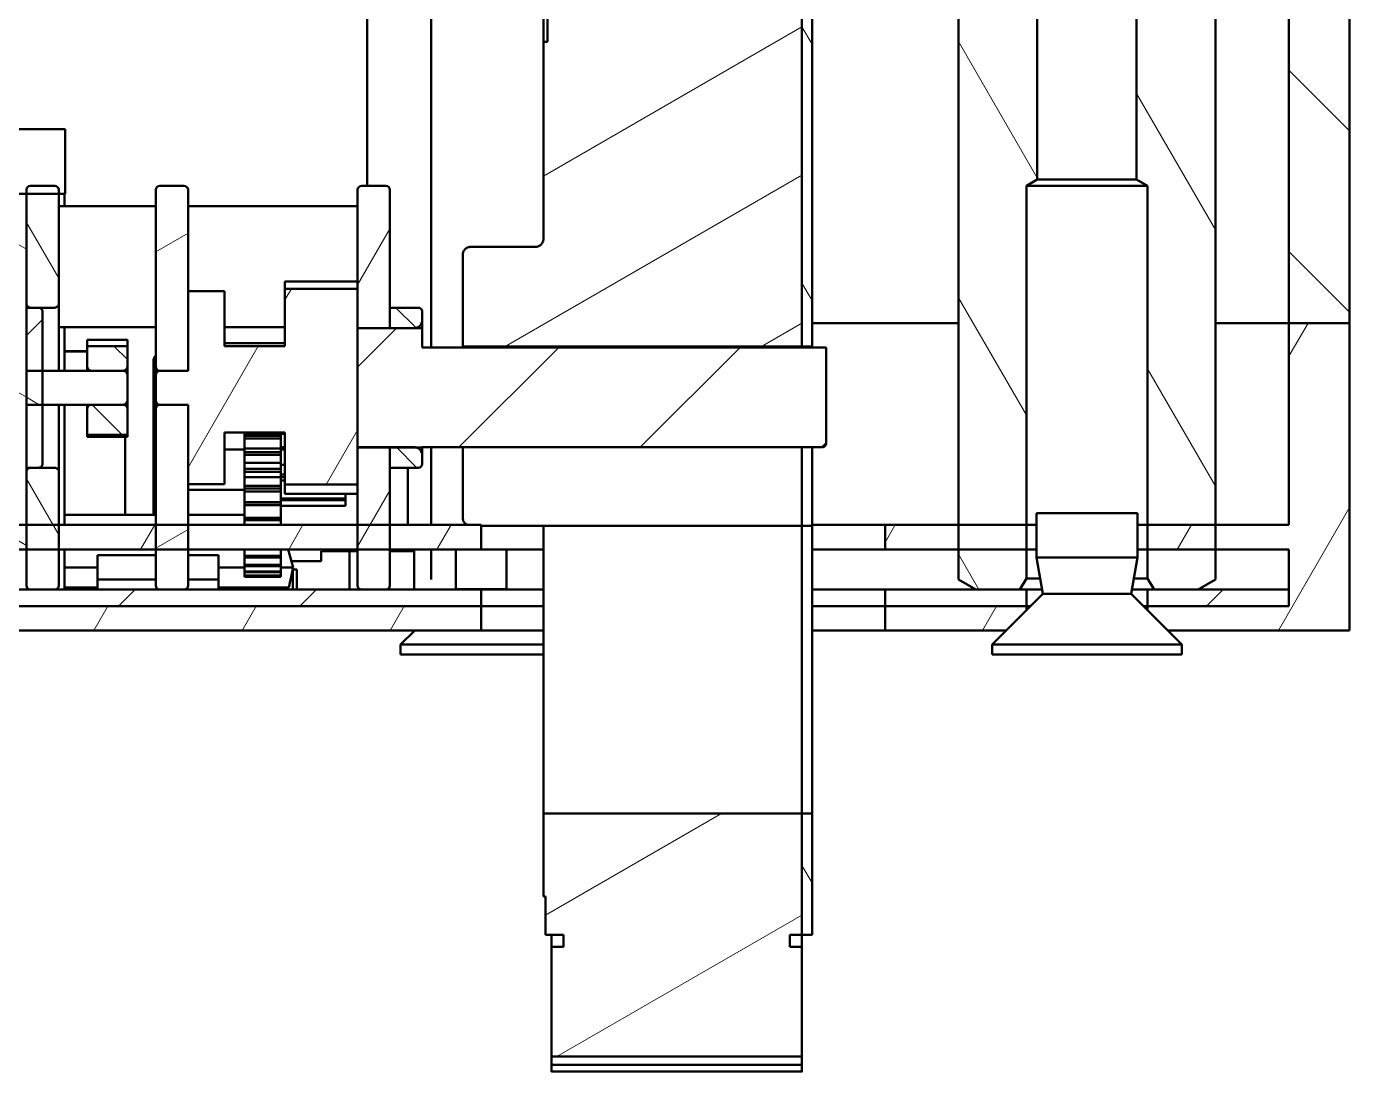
# Model space of a CAD drawing. Header units: millimetres. Extents: x 0 to 586, y -128 to 462.
# Drawn here: x 143.71 to 176.47, y 302.8 to 328.68 of the extents above; entities that cross this region are included whole.
import ezdxf

# ---------------------------------------------------------------- set-up
doc = ezdxf.new("R2010")
doc.units = ezdxf.units.MM
doc.linetypes.add('Сплошная', pattern=[0])
doc.layers.add('Viewport5ForCustomObjects_0', color=7, linetype='Continuous')
doc.layers.add('Видимый контур (ГОСТ)', color=7, linetype='Сплошная', lineweight=50)
doc.layers.add('Штриховка (ГОСТ)', color=7, linetype='Сплошная', lineweight=18)

# ---------------------------------------------------------------- blocks, each defined once
blk = doc.blocks.new('CustomObjectsInViewport5_0')
at = {"layer": 'Видимый контур (ГОСТ)', "ltscale": 1.31579}
for p, q in [((-10006.5, -10052.893), (-10006.5, -10006.678)), ((-10008, -10007.893), (-10008, -10052.893)), ((-10030.825, -10049.493), (-10030.825, -10034.741)), ((-10029.235, -10053.493), (-10029.235, -10034.741)), ((-10016.18, -10059.244), (-10016.18, -10034.741)), ((-10009.82, -10059.244), (-10009.82, -10034.741)), ((-10020.057, -10040.947), (-10020.057, -10053.47)), ((-10020.057, -10053.47), (-10020.057, -10040.947)), ((-10019.807, -10053.47), (-10019.807, -10040.947)), ((-10026.457, -10041.963), (-10026.457, -10045.926)), ((-10026.357, -10041.963), (-10026.357, -10045.926)), ((-10014.23, -10049.336), (-10014.23, -10044.649)), ((-10011.771, -10044.649), (-10011.771, -10049.336)), ((-10026.357, -10045.926), (-10026.457, -10045.926)), ((-10026.457, -10045.926), (-10026.457, -10050.804)), ((-10038.3, -10048.093), (-10050.1, -10048.093)), ((-10038.3, -10049.693), (-10038.3, -10048.093)), ((-10014.5, -10049.493), (-10014.23, -10049.336)), ((-10011.771, -10049.336), (-10014.23, -10049.336)), ((-10011.771, -10049.336), (-10011.5, -10049.493)), ((-10050.1, -10049.693), (-10038.3, -10049.693)), ((-10039.257, -10059.393), (-10039.257, -10049.593)), ((-10039.257, -10049.593), (-10039.257, -10052.41)), ((-10038.557, -10049.493), (-10039.157, -10049.493)), ((-10038.457, -10052.41), (-10038.457, -10049.593)), ((-10036.057, -10049.593), (-10036.057, -10053.958)), ((-10035.357, -10049.493), (-10035.957, -10049.493)), ((-10035.257, -10054.073), (-10035.257, -10049.593)), ((-10031.057, -10049.593), (-10031.057, -10053.017)), ((-10030.357, -10049.493), (-10030.957, -10049.493)), ((-10030.257, -10053.017), (-10030.257, -10049.593)), ((-10014.5, -10059.215), (-10014.5, -10049.493)), ((-10011.5, -10049.493), (-10014.5, -10049.493)), ((-10011.5, -10049.493), (-10011.5, -10059.215)), ((-10036.057, -10049.993), (-10038.457, -10049.993)), ((-10031.057, -10049.993), (-10035.257, -10049.993)), ((-10026.657, -10051.005), (-10028.257, -10051.005)), ((-10028.457, -10051.206), (-10028.457, -10053.47)), ((-10032.857, -10052.04), (-10032.857, -10051.864)), ((-10032.857, -10051.864), (-10031.057, -10051.864)), ((-10031.057, -10052.04), (-10032.857, -10052.04)), ((-10032.857, -10052.04), (-10032.857, -10053.463)), ((-10031.057, -10056.891), (-10031.057, -10052.04)), ((-10038.457, -10054.072), (-10038.457, -10052.41)), ((-10034.357, -10052.105), (-10035.257, -10052.105)), ((-10035.257, -10052.105), (-10035.257, -10054.073)), ((-10034.357, -10053.463), (-10034.357, -10052.105)), ((-10038.957, -10052.511), (-10039.257, -10052.511)), ((-10039.257, -10052.511), (-10039.257, -10056.474)), ((-10039.157, -10052.511), (-10038.557, -10052.511)), ((-10038.857, -10056.373), (-10038.857, -10052.612)), ((-10029.557, -10052.511), (-10030.257, -10052.511)), ((-10030.257, -10052.511), (-10030.257, -10053.017)), ((-10029.457, -10052.814), (-10029.457, -10052.612)), ((-10036.057, -10052.993), (-10038.457, -10052.993)), ((-10038.315, -10052.993), (-10038.315, -10054.072)), ((-10032.857, -10052.993), (-10034.357, -10052.993)), ((-10031.057, -10053.017), (-10030.257, -10053.017)), ((-10029.457, -10053.019), (-10031.057, -10053.019)), ((-10031.057, -10053.019), (-10031.057, -10055.97)), ((-10030.257, -10053.017), (-10029.657, -10053.017)), ((-10030.257, -10053.019), (-10030.257, -10053.017)), ((-10030.257, -10053.017), (-10030.257, -10053.019)), ((-10029.457, -10053.019), (-10029.457, -10052.814)), ((-10029.457, -10053.493), (-10029.457, -10053.019)), ((-10016.18, -10052.893), (-10019.807, -10052.893)), ((-10019.807, -10052.893), (-10016.18, -10052.893)), ((-10008, -10052.893), (-10009.82, -10052.893)), ((-10009.82, -10052.893), (-10008, -10052.893)), ((-10008, -10052.893), (-10006.5, -10052.893)), ((-10008, -10052.893), (-10008, -10057.893)), ((-10006.5, -10052.893), (-10008, -10052.893)), ((-10006.5, -10060.504), (-10006.5, -10052.893)), ((-10037.757, -10053.306), (-10037.757, -10053.31)), ((-10036.757, -10053.306), (-10037.757, -10053.306)), ((-10037.757, -10053.46), (-10037.757, -10053.31)), ((-10037.757, -10053.31), (-10036.757, -10053.31)), ((-10036.757, -10053.31), (-10036.757, -10053.306)), ((-10036.757, -10053.31), (-10036.757, -10053.46)), ((-10034.357, -10053.386), (-10032.857, -10053.386)), ((-10038.315, -10053.592), (-10037.757, -10053.592)), ((-10038.315, -10053.593), (-10037.757, -10053.593)), ((-10036.757, -10053.46), (-10037.757, -10053.46)), ((-10037.757, -10053.46), (-10037.757, -10053.957)), ((-10036.757, -10053.957), (-10036.757, -10053.46)), ((-10032.857, -10053.463), (-10034.357, -10053.463)), ((-10019.457, -10053.493), (-10029.457, -10053.493)), ((-10028.457, -10053.47), (-10020.057, -10053.47)), ((-10028.457, -10053.493), (-10028.457, -10053.47)), ((-10020.057, -10053.47), (-10019.807, -10053.47)), ((-10020.057, -10053.493), (-10020.057, -10053.47)), ((-10020.057, -10053.47), (-10020.057, -10053.493)), ((-10019.807, -10053.493), (-10019.807, -10053.47)), ((-10019.457, -10055.866), (-10019.457, -10053.493)), ((-10037.757, -10053.957), (-10037.757, -10054.072)), ((-10036.757, -10054.198), (-10036.757, -10053.957)), ((-10036.112, -10053.843), (-10036.112, -10057.643)), ((-10036.057, -10053.958), (-10036.057, -10054.198)), ((-10036.857, -10054.072), (-10039.257, -10054.072)), ((-10039.257, -10054.072), (-10039.257, -10054.913)), ((-10037.657, -10054.072), (-10036.857, -10054.072)), ((-10036.757, -10054.787), (-10036.757, -10054.198)), ((-10036.057, -10054.198), (-10036.057, -10054.791)), ((-10035.957, -10054.073), (-10035.257, -10054.073)), ((-10035.257, -10054.073), (-10035.957, -10054.073)), ((-10039.257, -10054.913), (-10036.857, -10054.913)), ((-10038.457, -10056.575), (-10038.457, -10054.913)), ((-10038.315, -10054.913), (-10038.315, -10057.893)), ((-10037.757, -10054.913), (-10037.757, -10055.028)), ((-10037.757, -10055.028), (-10037.757, -10055.659)), ((-10036.857, -10054.913), (-10037.657, -10054.913)), ((-10036.757, -10055.028), (-10036.757, -10054.787)), ((-10036.757, -10055.659), (-10036.757, -10055.028)), ((-10036.057, -10054.791), (-10036.057, -10055.031)), ((-10036.057, -10055.031), (-10036.057, -10059.393)), ((-10035.257, -10054.916), (-10035.957, -10054.916)), ((-10035.957, -10054.916), (-10035.257, -10054.916)), ((-10035.257, -10059.393), (-10035.257, -10054.916)), ((-10035.257, -10054.916), (-10035.257, -10056.886)), ((-10037.757, -10055.659), (-10036.757, -10055.659)), ((-10037.757, -10055.703), (-10037.757, -10055.659)), ((-10036.757, -10055.659), (-10036.757, -10055.703)), ((-10034.357, -10056.886), (-10034.357, -10055.606)), ((-10034.357, -10055.606), (-10032.857, -10055.606)), ((-10033.857, -10055.663), (-10033.857, -10055.606)), ((-10033.857, -10055.685), (-10033.857, -10055.663)), ((-10033.857, -10055.663), (-10032.957, -10055.663)), ((-10033.857, -10055.685), (-10033.857, -10055.751)), ((-10032.957, -10055.685), (-10033.857, -10055.685)), ((-10032.957, -10055.606), (-10032.957, -10055.663)), ((-10032.857, -10055.621), (-10032.957, -10055.621)), ((-10032.957, -10055.633), (-10032.857, -10055.633)), ((-10032.957, -10055.663), (-10032.957, -10055.685)), ((-10032.957, -10055.751), (-10032.957, -10055.685)), ((-10032.857, -10055.606), (-10032.857, -10056.891)), ((-10036.757, -10055.703), (-10037.757, -10055.703)), ((-10037.757, -10055.703), (-10037.757, -10055.708)), ((-10037.757, -10055.708), (-10036.757, -10055.708)), ((-10036.812, -10055.708), (-10036.812, -10057.643)), ((-10036.757, -10055.708), (-10036.757, -10055.703)), ((-10034.357, -10056.02), (-10033.857, -10056.02)), ((-10033.857, -10056.002), (-10033.857, -10055.751)), ((-10033.857, -10055.751), (-10032.957, -10055.751)), ((-10033.857, -10056.09), (-10033.857, -10056.002)), ((-10033.857, -10056.002), (-10032.957, -10056.002)), ((-10032.957, -10055.751), (-10032.957, -10056.002)), ((-10032.857, -10055.969), (-10032.957, -10055.969)), ((-10032.957, -10056.002), (-10032.957, -10056.09)), ((-10031.057, -10055.968), (-10031.057, -10059.393)), ((-10030.257, -10055.968), (-10031.057, -10055.968)), ((-10031.057, -10055.97), (-10029.457, -10055.97)), ((-10029.657, -10055.968), (-10030.257, -10055.968)), ((-10030.257, -10055.968), (-10030.257, -10056.474)), ((-10030.257, -10059.393), (-10030.257, -10055.968)), ((-10029.457, -10055.97), (-10029.457, -10055.968)), ((-10029.457, -10055.968), (-10019.557, -10055.968)), ((-10029.457, -10056.171), (-10029.457, -10055.97)), ((-10029.235, -10057.893), (-10029.235, -10055.968)), ((-10028.457, -10057.708), (-10028.457, -10055.968)), ((-10020.057, -10055.968), (-10020.057, -10057.913)), ((-10020.057, -10055.968), (-10020.057, -10057.913)), ((-10019.807, -10055.968), (-10019.807, -10057.913)), ((-10033.857, -10056.09), (-10033.857, -10056.158)), ((-10032.957, -10056.09), (-10033.857, -10056.09)), ((-10033.857, -10056.354), (-10033.857, -10056.158)), ((-10033.857, -10056.158), (-10032.957, -10056.158)), ((-10032.957, -10056.025), (-10032.857, -10056.025)), ((-10032.957, -10056.158), (-10032.957, -10056.09)), ((-10032.957, -10056.158), (-10032.957, -10056.354)), ((-10029.457, -10056.373), (-10029.457, -10056.171)), ((-10039.257, -10056.474), (-10038.957, -10056.474)), ((-10039.257, -10056.575), (-10039.257, -10059.393)), ((-10038.557, -10056.474), (-10039.157, -10056.474)), ((-10038.457, -10059.393), (-10038.457, -10056.575)), ((-10033.857, -10056.505), (-10033.857, -10056.354)), ((-10033.857, -10056.354), (-10032.957, -10056.354)), ((-10033.857, -10056.505), (-10033.857, -10056.574)), ((-10032.957, -10056.505), (-10033.857, -10056.505)), ((-10033.857, -10056.71), (-10033.857, -10056.574)), ((-10033.857, -10056.574), (-10032.957, -10056.574)), ((-10032.957, -10056.354), (-10032.957, -10056.505)), ((-10032.957, -10056.405), (-10032.857, -10056.405)), ((-10032.957, -10056.574), (-10032.957, -10056.505)), ((-10032.957, -10056.574), (-10032.957, -10056.71)), ((-10032.857, -10056.64), (-10032.957, -10056.64)), ((-10030.257, -10056.474), (-10029.557, -10056.474)), ((-10029.812, -10056.474), (-10029.812, -10057.893)), ((-10035.257, -10056.886), (-10034.357, -10056.886)), ((-10033.857, -10056.921), (-10033.857, -10056.71)), ((-10033.857, -10056.71), (-10032.957, -10056.71)), ((-10033.857, -10056.921), (-10033.857, -10056.988)), ((-10032.957, -10056.921), (-10033.857, -10056.921)), ((-10033.857, -10057.061), (-10033.857, -10056.988)), ((-10033.857, -10056.988), (-10032.957, -10056.988)), ((-10032.957, -10056.707), (-10032.857, -10056.707)), ((-10032.957, -10056.71), (-10032.957, -10056.921)), ((-10032.957, -10056.788), (-10032.857, -10056.788)), ((-10032.957, -10056.988), (-10032.957, -10056.921)), ((-10032.957, -10056.988), (-10032.957, -10057.061)), ((-10032.857, -10056.891), (-10031.057, -10056.891)), ((-10032.857, -10057.121), (-10032.857, -10056.891)), ((-10035.257, -10057.02), (-10033.857, -10057.02)), ((-10033.857, -10057.327), (-10033.857, -10057.061)), ((-10033.857, -10057.061), (-10032.957, -10057.061)), ((-10033.857, -10057.327), (-10033.857, -10057.392)), ((-10032.957, -10057.327), (-10033.857, -10057.327)), ((-10032.957, -10057.061), (-10032.957, -10057.327)), ((-10031.357, -10057.24), (-10032.957, -10057.24)), ((-10032.957, -10057.279), (-10031.357, -10057.279)), ((-10032.957, -10057.392), (-10032.957, -10057.327)), ((-10031.057, -10057.121), (-10032.857, -10057.121)), ((-10031.357, -10057.121), (-10031.357, -10057.24)), ((-10031.357, -10057.279), (-10031.357, -10057.24)), ((-10031.357, -10057.279), (-10031.357, -10057.419)), ((-10036.057, -10057.643), (-10038.315, -10057.643)), ((-10033.857, -10057.643), (-10035.257, -10057.643)), ((-10033.857, -10057.399), (-10033.857, -10057.392)), ((-10033.857, -10057.392), (-10032.957, -10057.392)), ((-10033.857, -10057.713), (-10033.857, -10057.399)), ((-10033.857, -10057.399), (-10032.957, -10057.399)), ((-10032.957, -10057.392), (-10032.957, -10057.399)), ((-10032.957, -10057.399), (-10032.957, -10057.713)), ((-10031.357, -10057.419), (-10032.957, -10057.419)), ((-10011.75, -10057.598), (-10014.25, -10057.598)), ((-10014.25, -10058.698), (-10014.25, -10057.598)), ((-10011.75, -10058.698), (-10011.75, -10057.598)), ((-10028, -10057.893), (-10098, -10057.893)), ((-10033.857, -10057.713), (-10033.857, -10057.773)), ((-10032.957, -10057.713), (-10033.857, -10057.713)), ((-10033.857, -10057.893), (-10033.857, -10057.773)), ((-10033.857, -10057.773), (-10032.957, -10057.773)), ((-10032.957, -10057.773), (-10032.957, -10057.713)), ((-10032.957, -10057.773), (-10032.957, -10057.893)), ((-10032.951, -10057.893), (-10032.957, -10057.872)), ((-10029.812, -10057.893), (-10029.662, -10057.893)), ((-10029.662, -10057.893), (-10029.662, -10057.893)), ((-10028, -10058.504), (-10028, -10057.893)), ((-10020.057, -10057.913), (-10028, -10057.913)), ((-10026.457, -10057.913), (-10026.457, -10059.835)), ((-10020.057, -10057.913), (-10020.057, -10059.835)), ((-10019.807, -10057.913), (-10020.057, -10057.913)), ((-10020.057, -10059.835), (-10020.057, -10057.913)), ((-10019.807, -10057.893), (-10018, -10057.893)), ((-10019.807, -10057.913), (-10019.807, -10059.835)), ((-10014.5, -10057.893), (-10018, -10057.893)), ((-10018, -10057.893), (-10018, -10058.504)), ((-10014.5, -10058.504), (-10014.5, -10057.893)), ((-10014.5, -10057.893), (-10014.25, -10057.893)), ((-10011.75, -10057.893), (-10011.5, -10057.893)), ((-10008, -10057.893), (-10011.5, -10057.893)), ((-10011.5, -10057.893), (-10011.5, -10058.504)), ((-10098, -10058.504), (-10028, -10058.504)), ((-10038.315, -10058.504), (-10038.315, -10059.493)), ((-10036.057, -10058.643), (-10037.5, -10058.643)), ((-10037.5, -10058.872), (-10037.5, -10058.643)), ((-10034.5, -10058.643), (-10035.257, -10058.643)), ((-10034.5, -10058.643), (-10034.5, -10058.872)), ((-10033.857, -10058.66), (-10033.857, -10058.504)), ((-10032.957, -10058.504), (-10032.957, -10058.66)), ((-10032.65, -10058.943), (-10032.776, -10058.504)), ((-10031.962, -10058.543), (-10031.962, -10058.793)), ((-10031.262, -10058.543), (-10031.962, -10058.543)), ((-10031.262, -10058.543), (-10031.262, -10059.493)), ((-10031.262, -10058.543), (-10031.057, -10058.543)), ((-10030.257, -10058.543), (-10029.662, -10058.543)), ((-10029.87, -10058.543), (-10029.87, -10058.504)), ((-10029.662, -10058.504), (-10029.662, -10058.543)), ((-10029.662, -10059.493), (-10029.662, -10058.543)), ((-10029.235, -10059.244), (-10029.235, -10058.504)), ((-10028.625, -10058.504), (-10028.625, -10059.463)), ((-10026.457, -10058.504), (-10028, -10058.504)), ((-10027.375, -10058.504), (-10027.375, -10059.463)), ((-10018, -10058.504), (-10019.807, -10058.504)), ((-10018, -10058.504), (-10014.5, -10058.504)), ((-10014.25, -10058.504), (-10014.5, -10058.504)), ((-10011.5, -10058.504), (-10011.75, -10058.504)), ((-10011.5, -10058.504), (-10008, -10058.504)), ((-10008, -10058.504), (-10008, -10059.904)), ((-10037.5, -10058.943), (-10038.315, -10058.943)), ((-10037.5, -10058.935), (-10037.5, -10058.872)), ((-10037.5, -10059.158), (-10037.5, -10058.935)), ((-10034.5, -10058.872), (-10034.5, -10058.935)), ((-10034.5, -10058.935), (-10034.5, -10059.158)), ((-10033.857, -10058.943), (-10034.5, -10058.943)), ((-10033.857, -10058.66), (-10033.857, -10058.7)), ((-10032.957, -10058.66), (-10033.857, -10058.66)), ((-10033.857, -10058.88), (-10033.857, -10058.7)), ((-10033.857, -10058.7), (-10032.957, -10058.7)), ((-10033.857, -10058.88), (-10033.857, -10058.91)), ((-10032.957, -10058.88), (-10033.857, -10058.88)), ((-10033.857, -10059.042), (-10033.857, -10058.91)), ((-10033.857, -10058.91), (-10032.957, -10058.91)), ((-10032.957, -10058.7), (-10032.957, -10058.66)), ((-10032.957, -10058.7), (-10032.957, -10058.88)), ((-10032.957, -10058.91), (-10032.957, -10058.88)), ((-10032.957, -10058.91), (-10032.957, -10059.042)), ((-10032.65, -10058.943), (-10032.957, -10058.943)), ((-10032.765, -10059.443), (-10032.65, -10058.943)), ((-10032.693, -10058.793), (-10031.962, -10058.793)), ((-10011.75, -10058.698), (-10014.25, -10058.698)), ((-10014.094, -10059.598), (-10014.25, -10058.698)), ((-10011.906, -10059.598), (-10011.75, -10058.698)), ((-10037.5, -10059.247), (-10037.5, -10059.158)), ((-10037.5, -10059.493), (-10037.5, -10059.247)), ((-10036.057, -10059.247), (-10037.5, -10059.247)), ((-10034.5, -10059.247), (-10035.257, -10059.247)), ((-10034.5, -10059.158), (-10034.5, -10059.247)), ((-10034.5, -10059.247), (-10034.5, -10059.493)), ((-10033.857, -10059.042), (-10033.857, -10059.062)), ((-10032.957, -10059.042), (-10033.857, -10059.042)), ((-10033.857, -10059.141), (-10033.857, -10059.062)), ((-10033.857, -10059.062), (-10032.957, -10059.062)), ((-10033.857, -10059.141), (-10033.857, -10059.151)), ((-10032.957, -10059.141), (-10033.857, -10059.141)), ((-10033.857, -10059.176), (-10033.857, -10059.151)), ((-10033.857, -10059.151), (-10032.957, -10059.151)), ((-10032.957, -10059.176), (-10033.857, -10059.176)), ((-10032.957, -10059.062), (-10032.957, -10059.042)), ((-10032.957, -10059.062), (-10032.957, -10059.141)), ((-10032.957, -10059.151), (-10032.957, -10059.141)), ((-10032.957, -10059.151), (-10032.957, -10059.176)), ((-10032.662, -10059.493), (-10032.662, -10058.997)), ((-10032.661, -10058.993), (-10032.562, -10058.993)), ((-10032.562, -10059.493), (-10032.562, -10058.993)), ((-10016.18, -10059.244), (-10015.75, -10059.493)), ((-10014.66, -10059.493), (-10014.5, -10059.215)), ((-10014.16, -10059.215), (-10014.5, -10059.215)), ((-10011.5, -10059.215), (-10011.84, -10059.215)), ((-10011.5, -10059.215), (-10011.34, -10059.493)), ((-10010.25, -10059.493), (-10009.82, -10059.244)), ((-10028, -10059.493), (-10098, -10059.493)), ((-10039.157, -10059.493), (-10038.557, -10059.493)), ((-10037.5, -10059.443), (-10038.315, -10059.443)), ((-10038.262, -10059.443), (-10038.262, -10059.493)), ((-10035.957, -10059.493), (-10035.357, -10059.493)), ((-10032.765, -10059.443), (-10034.5, -10059.443)), ((-10033.362, -10059.443), (-10033.362, -10059.493)), ((-10033.262, -10059.443), (-10033.262, -10059.493)), ((-10030.957, -10059.493), (-10030.357, -10059.493)), ((-10027.395, -10059.483), (-10028.605, -10059.483)), ((-10028, -10059.904), (-10028, -10059.493)), ((-10028, -10059.493), (-10026.457, -10059.493)), ((-10019.807, -10059.493), (-10018, -10059.493)), ((-10014.5, -10059.493), (-10018, -10059.493)), ((-10018, -10059.493), (-10018, -10059.904)), ((-10015.75, -10059.493), (-10014.66, -10059.493)), ((-10014.094, -10059.598), (-10015.35, -10060.854)), ((-10014.5, -10059.904), (-10014.5, -10059.493)), ((-10014.112, -10059.493), (-10014.5, -10059.493)), ((-10011.906, -10059.598), (-10014.094, -10059.598)), ((-10011.906, -10059.598), (-10010.65, -10060.854)), ((-10011.5, -10059.493), (-10011.888, -10059.493)), ((-10011.5, -10059.493), (-10011.5, -10059.904)), ((-10008, -10059.493), (-10011.5, -10059.493)), ((-10011.34, -10059.493), (-10010.25, -10059.493)), ((-10008, -10059.904), (-10008, -10059.493)), ((-10098, -10059.904), (-10028, -10059.904)), ((-10028, -10059.904), (-10098, -10059.904)), ((-10028, -10059.904), (-10026.457, -10059.904)), ((-10028, -10060.504), (-10028, -10059.904)), ((-10028, -10059.904), (-10026.457, -10059.904)), ((-10026.457, -10059.835), (-10026.457, -10062.976)), ((-10020.057, -10062.976), (-10020.057, -10059.835)), ((-10020.057, -10059.835), (-10020.057, -10062.976)), ((-10019.807, -10062.976), (-10019.807, -10059.835)), ((-10019.807, -10059.904), (-10018, -10059.904)), ((-10019.807, -10059.904), (-10018, -10059.904)), ((-10018, -10059.904), (-10014.5, -10059.904)), ((-10014.5, -10059.904), (-10018, -10059.904)), ((-10018, -10059.904), (-10018, -10060.504)), ((-10014.4, -10059.904), (-10014.5, -10059.904)), ((-10014.5, -10060.004), (-10014.5, -10059.904)), ((-10014.5, -10059.904), (-10014.4, -10059.904)), ((-10011.5, -10059.904), (-10011.6, -10059.904)), ((-10011.6, -10059.904), (-10011.5, -10059.904)), ((-10011.5, -10059.904), (-10008, -10059.904)), ((-10008, -10059.904), (-10011.5, -10059.904)), ((-10011.5, -10059.904), (-10011.5, -10060.004)), ((-10015, -10060.504), (-10014.5, -10060.004)), ((-10011.5, -10060.004), (-10011, -10060.504)), ((-10098, -10060.504), (-10028, -10060.504)), ((-10029.645, -10060.504), (-10029.995, -10060.854)), ((-10026.457, -10060.504), (-10028, -10060.504)), ((-10018, -10060.504), (-10019.807, -10060.504)), ((-10018, -10060.504), (-10015, -10060.504)), ((-10011, -10060.504), (-10006.5, -10060.504)), ((-10026.457, -10060.854), (-10029.995, -10060.854)), ((-10029.995, -10061.098), (-10029.995, -10060.854)), ((-10010.65, -10060.854), (-10015.35, -10060.854)), ((-10015.35, -10061.098), (-10015.35, -10060.854)), ((-10010.65, -10061.098), (-10010.65, -10060.854)), ((-10026.457, -10061.098), (-10029.995, -10061.098)), ((-10010.65, -10061.098), (-10015.35, -10061.098)), ((-10026.457, -10062.976), (-10026.457, -10065.041)), ((-10020.057, -10065.041), (-10020.057, -10062.976)), ((-10020.057, -10062.976), (-10020.057, -10065.041)), ((-10019.807, -10065.041), (-10019.807, -10062.976)), ((-10020.057, -10065.041), (-10026.457, -10065.041)), ((-10026.457, -10065.041), (-10026.457, -10067.092)), ((-10019.807, -10065.041), (-10020.057, -10065.041)), ((-10020.057, -10065.041), (-10020.057, -10068.042)), ((-10020.057, -10068.042), (-10020.057, -10065.041)), ((-10019.807, -10068.042), (-10019.807, -10065.041)), ((-10026.457, -10067.092), (-10026.407, -10067.092)), ((-10026.407, -10067.092), (-10026.407, -10068.042)), ((-10026.407, -10068.042), (-10025.957, -10068.042)), ((-10026.257, -10068.042), (-10026.257, -10068.342)), ((-10025.957, -10068.042), (-10025.957, -10068.342)), ((-10020.357, -10068.342), (-10020.357, -10068.042)), ((-10020.357, -10068.042), (-10020.057, -10068.042)), ((-10020.057, -10068.042), (-10019.807, -10068.042)), ((-10020.057, -10068.042), (-10020.057, -10068.342)), ((-10025.957, -10068.342), (-10026.257, -10068.342)), ((-10026.257, -10068.342), (-10026.257, -10071.061)), ((-10020.057, -10068.342), (-10020.357, -10068.342)), ((-10020.057, -10071.061), (-10020.057, -10068.342)), ((-10020.057, -10071.262), (-10026.257, -10071.262)), ((-10020.057, -10071.43), (-10026.257, -10071.43))]:
    blk.add_line(p, q, dxfattribs=at)
for centre, start, end in [((-10039.157, -10049.593), 90, 180), ((-10038.557, -10049.593), 0, 90), ((-10035.957, -10049.593), 90, 180), ((-10035.357, -10049.593), 0, 90), ((-10030.957, -10049.593), 90, 180), ((-10030.357, -10049.593), 0, 90), ((-10039.157, -10059.393), 180, 270), ((-10038.557, -10059.393), 270, 0), ((-10035.957, -10059.393), 180, 270), ((-10035.357, -10059.393), 270, 0), ((-10030.957, -10059.393), 180, 270), ((-10030.357, -10059.393), 270, 0)]:
    blk.add_arc(centre, 0.1, start, end, dxfattribs=at)
at = {"layer": 'Видимый контур (ГОСТ)', "ltscale": 1.31579, "extrusion": (0, 0, -1)}
for centre, radius, start, end in [((10035.862, -10053.843), 0.25, 360, 38.9733), ((10030.012, -10057.893), 0.2, 180, 180.1375), ((10030.012, -10058.693), 0.2, 109.5071, 131.4096), ((10028.605, -10059.463), 0.02, 270, 0), ((10027.395, -10059.463), 0.02, 180, 270)]:
    blk.add_arc(centre, radius, start, end, dxfattribs=at)
blk.add_ellipse((-10038.314, -10050.193), major_axis=(0, 0.5), ratio=0.002755, start_param=5.123906, end_param=6.283185, dxfattribs=at)
at = {"layer": 'Видимый контур (ГОСТ)', "ltscale": 1.31579}
for points, knots in [([(-10028.257, -10051.005), (-10028.282, -10051.005), (-10028.311, -10051.011), (-10028.356, -10051.03), (-10028.381, -10051.046), (-10028.416, -10051.081), (-10028.432, -10051.106), (-10028.451, -10051.152), (-10028.457, -10051.181), (-10028.457, -10051.206)], [0, 0, 0, 0, 0.00739758, 0.00739758, 0.01480633, 0.01480633, 0.02222949, 0.02222949, 0.02966611, 0.02966611, 0.02966611, 0.02966611]), ([(-10026.457, -10050.804), (-10026.457, -10050.829), (-10026.463, -10050.858), (-10026.482, -10050.904), (-10026.498, -10050.929), (-10026.533, -10050.964), (-10026.558, -10050.98), (-10026.603, -10050.999), (-10026.632, -10051.005), (-10026.657, -10051.005)], [0.02965669, 0.02965669, 0.02965669, 0.02965669, 0.03708785, 0.03708785, 0.04450973, 0.04450973, 0.05191893, 0.05191893, 0.05931699, 0.05931699, 0.05931699, 0.05931699]), ([(-10039.257, -10052.41), (-10039.257, -10052.422), (-10039.254, -10052.437), (-10039.244, -10052.46), (-10039.236, -10052.473), (-10039.219, -10052.49), (-10039.206, -10052.498), (-10039.184, -10052.508), (-10039.169, -10052.511), (-10039.157, -10052.511)], [0.01486944, 0.01486944, 0.01486944, 0.01486944, 0.01861366, 0.01861366, 0.02234295, 0.02234295, 0.0260522, 0.0260522, 0.02974401, 0.02974401, 0.02974401, 0.02974401]), ([(-10038.557, -10052.511), (-10038.545, -10052.511), (-10038.53, -10052.508), (-10038.507, -10052.498), (-10038.495, -10052.49), (-10038.477, -10052.473), (-10038.469, -10052.46), (-10038.46, -10052.437), (-10038.457, -10052.422), (-10038.457, -10052.41)], [0.02974401, 0.02974401, 0.02974401, 0.02974401, 0.03344404, 0.03344404, 0.03716159, 0.03716159, 0.04088267, 0.04088267, 0.04461857, 0.04461857, 0.04461857, 0.04461857]), ([(-10038.857, -10052.612), (-10038.857, -10052.599), (-10038.86, -10052.585), (-10038.869, -10052.562), (-10038.878, -10052.549), (-10038.895, -10052.532), (-10038.907, -10052.523), (-10038.93, -10052.514), (-10038.945, -10052.511), (-10038.957, -10052.511)], [-0.01488261, -0.01488261, -0.01488261, -0.01488261, -0.01113083, -0.01113083, -0.00739977, -0.00739977, -0.00369114, -0.00369114, 0, 0, 0, 0]), ([(-10029.457, -10052.612), (-10029.457, -10052.599), (-10029.46, -10052.585), (-10029.469, -10052.562), (-10029.478, -10052.549), (-10029.495, -10052.532), (-10029.507, -10052.523), (-10029.53, -10052.514), (-10029.545, -10052.511), (-10029.557, -10052.511)], [-0.01488261, -0.01488261, -0.01488261, -0.01488261, -0.01113083, -0.01113083, -0.00739977, -0.00739977, -0.00369114, -0.00369114, 0, 0, 0, 0]), ([(-10029.657, -10053.017), (-10029.632, -10053.017), (-10029.603, -10053.011), (-10029.558, -10052.992), (-10029.533, -10052.976), (-10029.498, -10052.94), (-10029.482, -10052.915), (-10029.463, -10052.869), (-10029.457, -10052.839), (-10029.457, -10052.814)], [0.05962558, 0.05962558, 0.05962558, 0.05962558, 0.06699413, 0.06699413, 0.07442492, 0.07442492, 0.08192136, 0.08192136, 0.08945816, 0.08945816, 0.08945816, 0.08945816]), ([(-10037.757, -10053.957), (-10037.757, -10053.971), (-10037.754, -10053.989), (-10037.744, -10054.015), (-10037.735, -10054.029), (-10037.717, -10054.049), (-10037.705, -10054.059), (-10037.682, -10054.069), (-10037.669, -10054.072), (-10037.657, -10054.072)], [0.01558154, 0.01558154, 0.01558154, 0.01558154, 0.01992679, 0.01992679, 0.02411302, 0.02411302, 0.02796623, 0.02796623, 0.03148908, 0.03148908, 0.03148908, 0.03148908]), ([(-10036.857, -10054.072), (-10036.845, -10054.072), (-10036.831, -10054.069), (-10036.809, -10054.059), (-10036.797, -10054.049), (-10036.779, -10054.029), (-10036.77, -10054.015), (-10036.76, -10053.989), (-10036.757, -10053.971), (-10036.757, -10053.957)], [0.03148908, 0.03148908, 0.03148908, 0.03148908, 0.03501193, 0.03501193, 0.03886514, 0.03886514, 0.04305138, 0.04305138, 0.04739663, 0.04739663, 0.04739663, 0.04739663]), ([(-10036.057, -10053.958), (-10036.057, -10053.973), (-10036.054, -10053.99), (-10036.044, -10054.016), (-10036.035, -10054.03), (-10036.017, -10054.05), (-10036.005, -10054.06), (-10035.982, -10054.07), (-10035.969, -10054.073), (-10035.957, -10054.073)], [0.01556815, 0.01556815, 0.01556815, 0.01556815, 0.0199018, 0.0199018, 0.02407904, 0.02407904, 0.02792938, 0.02792938, 0.03145531, 0.03145531, 0.03145531, 0.03145531]), ([(-10036.757, -10054.198), (-10036.757, -10054.18), (-10036.76, -10054.159), (-10036.771, -10054.129), (-10036.78, -10054.114), (-10036.798, -10054.094), (-10036.81, -10054.085), (-10036.832, -10054.075), (-10036.845, -10054.072), (-10036.857, -10054.072)], [-0.01685203, -0.01685203, -0.01685203, -0.01685203, -0.01158171, -0.01158171, -0.00723819, -0.00723819, -0.00345675, -0.00345675, 0, 0, 0, 0]), ([(-10035.957, -10054.073), (-10035.968, -10054.073), (-10035.982, -10054.076), (-10036.004, -10054.086), (-10036.016, -10054.095), (-10036.034, -10054.115), (-10036.043, -10054.13), (-10036.054, -10054.16), (-10036.057, -10054.181), (-10036.057, -10054.198)], [0, 0, 0, 0, 0.00346128, 0.00346128, 0.00724165, 0.00724165, 0.01157298, 0.01157298, 0.01680753, 0.01680753, 0.01680753, 0.01680753]), ([(-10037.657, -10054.913), (-10037.669, -10054.913), (-10037.682, -10054.916), (-10037.705, -10054.926), (-10037.717, -10054.936), (-10037.735, -10054.956), (-10037.744, -10054.97), (-10037.754, -10054.996), (-10037.757, -10055.014), (-10037.757, -10055.028)], [0.03148908, 0.03148908, 0.03148908, 0.03148908, 0.03501193, 0.03501193, 0.03886514, 0.03886514, 0.04305138, 0.04305138, 0.04739663, 0.04739663, 0.04739663, 0.04739663]), ([(-10036.857, -10054.913), (-10036.845, -10054.913), (-10036.832, -10054.91), (-10036.81, -10054.9), (-10036.798, -10054.891), (-10036.78, -10054.871), (-10036.771, -10054.856), (-10036.76, -10054.826), (-10036.757, -10054.805), (-10036.757, -10054.787)], [0, 0, 0, 0, 0.00345675, 0.00345675, 0.00723819, 0.00723819, 0.01158171, 0.01158171, 0.01685203, 0.01685203, 0.01685203, 0.01685203]), ([(-10036.757, -10055.028), (-10036.757, -10055.014), (-10036.76, -10054.996), (-10036.77, -10054.97), (-10036.779, -10054.956), (-10036.797, -10054.936), (-10036.809, -10054.926), (-10036.831, -10054.916), (-10036.845, -10054.913), (-10036.857, -10054.913)], [0.01558154, 0.01558154, 0.01558154, 0.01558154, 0.01992679, 0.01992679, 0.02411302, 0.02411302, 0.02796623, 0.02796623, 0.03148908, 0.03148908, 0.03148908, 0.03148908]), ([(-10036.057, -10054.791), (-10036.057, -10054.809), (-10036.054, -10054.829), (-10036.043, -10054.859), (-10036.034, -10054.874), (-10036.016, -10054.894), (-10036.004, -10054.903), (-10035.982, -10054.913), (-10035.968, -10054.916), (-10035.957, -10054.916)], [-0.01680753, -0.01680753, -0.01680753, -0.01680753, -0.01157298, -0.01157298, -0.00724165, -0.00724165, -0.00346128, -0.00346128, 0, 0, 0, 0]), ([(-10035.957, -10054.916), (-10035.969, -10054.916), (-10035.982, -10054.92), (-10036.005, -10054.93), (-10036.017, -10054.939), (-10036.035, -10054.959), (-10036.044, -10054.973), (-10036.054, -10055), (-10036.057, -10055.017), (-10036.057, -10055.031)], [0.03145531, 0.03145531, 0.03145531, 0.03145531, 0.03498124, 0.03498124, 0.03883158, 0.03883158, 0.04300882, 0.04300882, 0.04734246, 0.04734246, 0.04734246, 0.04734246]), ([(-10029.457, -10056.171), (-10029.457, -10056.146), (-10029.463, -10056.116), (-10029.482, -10056.07), (-10029.498, -10056.045), (-10029.533, -10056.009), (-10029.558, -10055.993), (-10029.603, -10055.974), (-10029.632, -10055.968), (-10029.657, -10055.968)], [0.02979299, 0.02979299, 0.02979299, 0.02979299, 0.03732979, 0.03732979, 0.04482623, 0.04482623, 0.05225702, 0.05225702, 0.05962558, 0.05962558, 0.05962558, 0.05962558]), ([(-10019.557, -10055.968), (-10019.545, -10055.968), (-10019.53, -10055.965), (-10019.507, -10055.955), (-10019.495, -10055.947), (-10019.478, -10055.929), (-10019.469, -10055.917), (-10019.46, -10055.894), (-10019.457, -10055.879), (-10019.457, -10055.866)], [0, 0, 0, 0, 0.003682, 0.003682, 0.00739534, 0.00739534, 0.01114979, 0.01114979, 0.01494378, 0.01494378, 0.01494378, 0.01494378]), ([(-10039.157, -10056.474), (-10039.169, -10056.474), (-10039.184, -10056.477), (-10039.206, -10056.487), (-10039.219, -10056.495), (-10039.236, -10056.512), (-10039.244, -10056.525), (-10039.254, -10056.548), (-10039.257, -10056.563), (-10039.257, -10056.575)], [0.02974401, 0.02974401, 0.02974401, 0.02974401, 0.03343582, 0.03343582, 0.03714507, 0.03714507, 0.04087436, 0.04087436, 0.04461857, 0.04461857, 0.04461857, 0.04461857]), ([(-10038.957, -10056.474), (-10038.945, -10056.474), (-10038.93, -10056.471), (-10038.907, -10056.462), (-10038.895, -10056.453), (-10038.878, -10056.436), (-10038.869, -10056.423), (-10038.86, -10056.4), (-10038.857, -10056.386), (-10038.857, -10056.373)], [0, 0, 0, 0, 0.00369114, 0.00369114, 0.00739977, 0.00739977, 0.01113083, 0.01113083, 0.01488261, 0.01488261, 0.01488261, 0.01488261]), ([(-10038.457, -10056.575), (-10038.457, -10056.563), (-10038.46, -10056.548), (-10038.469, -10056.525), (-10038.477, -10056.512), (-10038.495, -10056.495), (-10038.507, -10056.487), (-10038.53, -10056.477), (-10038.545, -10056.474), (-10038.557, -10056.474)], [0.01486944, 0.01486944, 0.01486944, 0.01486944, 0.01860535, 0.01860535, 0.02232643, 0.02232643, 0.02604398, 0.02604398, 0.02974401, 0.02974401, 0.02974401, 0.02974401]), ([(-10029.557, -10056.474), (-10029.545, -10056.474), (-10029.53, -10056.471), (-10029.507, -10056.462), (-10029.495, -10056.453), (-10029.478, -10056.436), (-10029.469, -10056.423), (-10029.46, -10056.4), (-10029.457, -10056.386), (-10029.457, -10056.373)], [0, 0, 0, 0, 0.00369114, 0.00369114, 0.00739977, 0.00739977, 0.01113083, 0.01113083, 0.01488261, 0.01488261, 0.01488261, 0.01488261]), ([(-10028.457, -10057.708), (-10028.457, -10057.734), (-10028.451, -10057.764), (-10028.432, -10057.811), (-10028.415, -10057.836), (-10028.383, -10057.869), (-10028.363, -10057.883), (-10028.343, -10057.893)], [-0.02999814, -0.02999814, -0.02999814, -0.02999814, -0.02233584, -0.02233584, -0.01478345, -0.01478345, -0.0084685, -0.0084685, -0.0084685, -0.0084685]), ([(-10026.257, -10071.061), (-10025.224, -10071.061), (-10024.19, -10071.061), (-10022.124, -10071.061), (-10021.09, -10071.061), (-10020.057, -10071.061)], [-0.62, -0.62, -0.62, -0.62, -0.31, -0.31, 0, 0, 0, 0])]:
    blk.add_open_spline(points, degree=3, knots=knots, dxfattribs=at)
for points, degree in [([(-10026.257, -10071.061), (-10026.257, -10071.095), (-10026.257, -10071.162), (-10026.257, -10071.262)], 3), ([(-10020.057, -10071.061), (-10020.057, -10071.095), (-10020.057, -10071.162), (-10020.057, -10071.262)], 3), ([(-10026.257, -10071.262), (-10026.257, -10071.43), (-10026.257, -10071.43)], 2), ([(-10020.057, -10071.262), (-10020.057, -10071.43), (-10020.057, -10071.43)], 2)]:
    blk.add_open_spline(points, degree=degree, dxfattribs=at)
at = {"layer": 'Штриховка (ГОСТ)', "linetype": 'Сплошная', "ltscale": 0.473684}
for p, q in [((-10026.457, -10049.254), (-10020.057, -10045.559)), ((-10019.807, -10045.986), (-10020.057, -10045.553)), ((-10014.23, -10049.296), (-10016.18, -10045.917)), ((-10006.5, -10048.131), (-10008, -10046.631)), ((-10009.82, -10050.583), (-10011.771, -10047.205)), ((-10027.409, -10053.47), (-10020.057, -10049.225)), ((-10039.257, -10054.731), (-10048.33, -10049.493)), ((-10039.257, -10051.065), (-10041.98, -10049.493)), ((-10039.257, -10058.397), (-10053.257, -10050.314)), ((-10038.457, -10051.783), (-10039.257, -10050.397)), ((-10036.057, -10051.13), (-10035.257, -10050.668)), ((-10031.057, -10051.948), (-10030.257, -10050.562)), ((-10006.5, -10052.621), (-10008, -10051.121)), ((-10032.857, -10052.313), (-10032.699, -10052.04)), ((-10019.807, -10052.336), (-10020.057, -10051.903)), ((-10014.5, -10055.177), (-10016.18, -10052.267)), ((-10029.62, -10053.001), (-10030.11, -10052.511)), ((-10039.257, -10053.201), (-10038.857, -10052.801)), ((-10031.057, -10053.981), (-10030.095, -10053.019)), ((-10021.059, -10053.47), (-10020.057, -10052.891)), ((-10008, -10053.71), (-10007.528, -10052.893)), ((-10036.757, -10053.796), (-10037.092, -10053.46)), ((-10035.257, -10056.47), (-10033.521, -10053.463)), ((-10028.554, -10055.968), (-10026.078, -10053.493)), ((-10024.064, -10055.968), (-10021.588, -10053.493)), ((-10009.82, -10056.933), (-10011.5, -10054.023)), ((-10038.941, -10054.913), (-10039.257, -10054.731)), ((-10036.884, -10055.659), (-10037.63, -10054.913)), ((-10031.834, -10056.891), (-10031.057, -10055.545)), ((-10029.588, -10056.474), (-10030.094, -10055.968)), ((-10019.574, -10055.968), (-10019.457, -10055.851)), ((-10038.457, -10058.133), (-10039.257, -10056.747)), ((-10031.057, -10058.423), (-10030.257, -10057.037)), ((-10008.256, -10060.504), (-10006.5, -10057.462)), ((-10036.431, -10058.504), (-10036.078, -10057.893)), ((-10032.765, -10058.504), (-10032.412, -10057.893)), ((-10029.099, -10058.504), (-10028.746, -10057.893)), ((-10018, -10058.33), (-10017.747, -10057.893)), ((-10010.768, -10058.504), (-10010.415, -10057.893)), ((-10036.057, -10058.463), (-10035.257, -10058.001)), ((-10015.675, -10059.493), (-10016.18, -10058.617)), ((-10036.98, -10059.904), (-10036.569, -10059.493)), ((-10032.49, -10059.904), (-10032.078, -10059.493)), ((-10010.039, -10059.904), (-10009.628, -10059.493)), ((-10037.586, -10060.504), (-10037.239, -10059.904)), ((-10033.92, -10060.504), (-10033.573, -10059.904)), ((-10030.253, -10060.504), (-10029.907, -10059.904)), ((-10015.589, -10060.504), (-10015.242, -10059.904)), ((-10014.529, -10059.904), (-10014.5, -10059.875)), ((-10026.407, -10067.556), (-10022.051, -10065.041)), ((-10019.807, -10066.758), (-10020.057, -10066.325)), ((-10026.128, -10071.061), (-10020.057, -10067.556))]:
    blk.add_line(p, q, dxfattribs=at)

msp = doc.modelspace()

# ---------------------------------------------------------------- block references
at = {"layer": 'Viewport5ForCustomObjects_0'}
msp.add_blockref('CustomObjectsInViewport5_0', (10182.966, 10374.229), dxfattribs=at)

doc.saveas('drawing.dxf')
